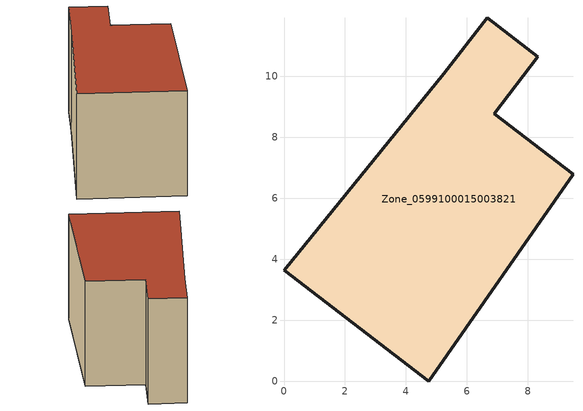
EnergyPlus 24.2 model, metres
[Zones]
Zone_0599100015003821
 floor ground (C_G): 9.48,6.8 4.74,0 0,3.64 5.24,10.09 6.66,11.93 8.33,10.65 6.89,8.78 z2.58
 wall outside (C_F): 6.89,8.78 8.33,10.65 6.66,11.93 5.24,10.09 0,3.64 4.74,0 9.48,6.8 6.89,8.78 z2.58:8.88
 roof outside (C_R): 4.74,0 9.48,6.8 6.89,8.78 8.33,10.65 6.66,11.93 5.24,10.09 0,3.64 z8.88
[BUILDING]
Pand.0599100015003821: North Axis=0; Terrain=City; Loads Convergence Tolerance Value=0.04; Temperature Convergence Tolerance Value=0.4; Solar Distribution=FullExterior; Maximum Number of Warmup Days=25; Minimum Number of Warmup Days=1
[Site:Location]
Rotterdam.The.Hague.AP_ZH_NLD Design_Conditions: Latitude=51.96; Longitude=4.45; Time Zone=1; Elevation=-4.5
[SITE:GROUNDTEMPERATURE:BUILDINGSURFACE]
18, 18, 18, 18, 18, 18, 18, 18, 18, 18, 18, 18
[MATERIAL] Thermal Absorptance=0.9; Solar Absorptance=0.7; Visible Absorptance=0.7
Name | Roughness | Thickness | Conductivity | Density | Specific Heat
G.TC.1946 | MediumSmooth | 0.15 | 1 | 540 | 1210
F.TC.1946 | Rough | 0.3 | 0.857143 | 1920 | 840
R.TC.1946 | MediumRough | 0.2 | 0.909091 | 1500 | 1000
[CONSTRUCTION]
C_G: G.TC.1946
C_F: F.TC.1946
C_R: R.TC.1946
[ZONE]
Zone_0599100015003821: Type=1; Multiplier=1; Ceiling Height=Autocalculate; Volume=Autocalculate; Floor Area=autocalculate; Part of Total Floor Area=Yes
[ZONEINFILTRATION:DESIGNFLOWRATE]
Infil_Zone_0599100015003821: Zone or ZoneList or Space or SpaceList=Zone_0599100015003821; Schedule=AlwaysOn; Design Flow Rate Calculation Method=Flow/Area; Flow Rate per Floor Area=0.003; Constant Term Coefficient=1; Temperature Term Coefficient=0; Velocity Term Coefficient=0; Velocity Squared Term Coefficient=0
[HVACTEMPLATE:ZONE:IDEALLOADSAIRSYSTEM]
Zone_0599100015003821: Maximum Heating Supply Air Temperature=50; Minimum Cooling Supply Air Temperature=13; Maximum Heating Supply Air Humidity Ratio=0.0156; Minimum Cooling Supply Air Humidity Ratio=0.0077; Heating Limit=NoLimit; Cooling Limit=NoLimit; Dehumidification Control Type=ConstantSensibleHeatRatio; Cooling Sensible Heat Ratio=0.7; Dehumidification Setpoint=60; Humidification Control Type=None; Humidification Setpoint=30; Outdoor Air Method=None; Outdoor Air Flow Rate per Person=0.00944; Outdoor Air Flow Rate per Zone Floor Area=0; Outdoor Air Flow Rate per Zone=0; Demand Controlled Ventilation Type=None; Outdoor Air Economizer Type=NoEconomizer; Heat Recovery Type=None; Sensible Heat Recovery Effectiveness=0.7; Latent Heat Recovery Effectiveness=0.65
[ZONECONTROL:THERMOSTAT]
ThermostatControl_Zone_0599100015003821: Zone or ZoneList=Zone_0599100015003821; Control Type Schedule=DualSetpointControlType; Control 1=Thermostat_Zone_0599100015003821; Temperature Difference Between Cutout And Setpoint=0
[THERMOSTATSETPOINT:DUALSETPOINT]
Thermostat_Zone_0599100015003821: Heating Setpoint Temperature Schedule=HeatingSetpoint_Zone_0599100015003821; Cooling Setpoint Temperature Schedule=CoolingSetpoint_Zone_0599100015003821
[SCHEDULE:COMPACT]
HeatingSetpoint_Zone_0599100015003821: Through: 12/31, For: AllDays, Until: 24:00, 21
CoolingSetpoint_Zone_0599100015003821: Through: 12/31, For: AllDays, Until: 24:00, 24
DualSetpointControlType: Through: 12/31, For: AllDays, Until: 24:00, 4
AlwaysOn: Through: 12/31, For: AllDays, Until: 24:00, 1
